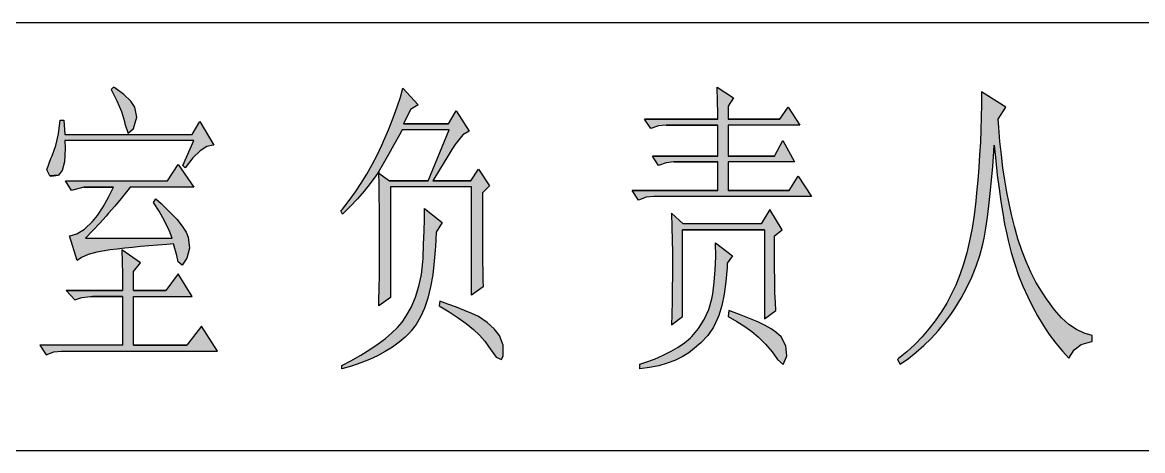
# Model space of a CAD drawing. Extents: x 458975 to 585950, y -118893 to 21149.
# Drawn here: x 501958 to 503371, y -67606 to -67066 of the extents above; entities that cross this region are included whole.
import ezdxf

# ---------------------------------------------------------------- set-up
doc = ezdxf.new("R2010")
doc.units = 0
doc.header["$LTSCALE"] = 1000
doc.header["$MEASUREMENT"] = 0
doc.layers.add('1', color=3, linetype='CONTINUOUS')

msp = doc.modelspace()

# ---------------------------------------------------------------- hatches: boundary and pattern name
at = {"layer": '1'}
h = msp.add_hatch(color=256, dxfattribs=at)
h.paths.add_polyline_path([(502091.5, -67277.5), (502094.5, -67273.7), (502174.4, -67273.7), (502155, -67245.1), (502141.3, -67266.1), (502012.8, -67266.1), (502020.5, -67278.1), (502036.1, -67273.7), (502073.1, -67273.7), (502067.1, -67286.7), (502060.4, -67298.7), (502053, -67309.5), (502046.8, -67317.1), (502036.7, -67326.8), (502027.2, -67332.8), (502017.7, -67335.4), (502027.4, -67366.5), (502032.9, -67362.5), (502041.2, -67359), (502052.4, -67356), (502066.4, -67353.5), (502069.2, -67353.1), (502078.1, -67352), (502087.4, -67350.8), (502097.1, -67349.8), (502107.3, -67348.8), (502118, -67347.8), (502129.1, -67347), (502140.7, -67346.1), (502149.1, -67345.5), (502153, -67360.1), (502155, -67368.1), (502159.8, -67372.4), (502165.7, -67363.5), (502169.3, -67350.7), (502167.3, -67336.8), (502164.7, -67330.5), (502159.8, -67323), (502153, -67314.4), (502144.1, -67305), (502133.4, -67294.5), (502126.7, -67288.7), (502123.7, -67293.1), (502131, -67304.2), (502137.6, -67316.4), (502143.7, -67329.4), (502147.1, -67338.1), (502038.1, -67338.1), (502047.4, -67328.7), (502056, -67319.4), (502064, -67310.4), (502067.2, -67306.7), (502075, -67298), (502083.1, -67288.2)])
h.paths.add_polyline_path([(502098.4, -67380.1), (502107.3, -67369.5), (502083.8, -67353.1), (502084.4, -67367.8), (502084.7, -67383.7), (502084.8, -67400.7), (502084.8, -67404.1), (502013.7, -67404.1), (502024.4, -67416.1), (502033.4, -67413), (502044.5, -67411.6), (502046.8, -67411.6), (502084.8, -67411.6), (502084.8, -67473.2), (501980.6, -67473.2), (501988.4, -67485.2), (501998.1, -67481.6), (502007.9, -67480.6), (502204.6, -67480.6), (502184.1, -67449.1), (502165.7, -67473.2), (502098.4, -67473.2), (502098.4, -67411.6), (502172.4, -67411.6), (502155, -67383.1), (502139.4, -67404.1), (502098.4, -67404.1)])
h.paths.add_polyline_path([(502095.1, -67165.3), (502086.5, -67157.2), (502075, -67148.8), (502073.1, -67147.6), (502070.2, -67150.6), (502077.7, -67164.9), (502083.2, -67178.5), (502087.1, -67191.2), (502087.7, -67194.1), (502091.7, -67206.1), (502098.4, -67200.1), (502102.8, -67185.8), (502100.4, -67173.1)])
h.paths.add_polyline_path([(502012.2, -67225.2), (502011.8, -67215.1), (502174.4, -67215.1), (502160.7, -67246.6), (502163.7, -67249.6), (502173.3, -67236.9), (502182.4, -67227.9), (502191, -67222.6), (502199.6, -67220.9), (502182.1, -67191.1), (502172.4, -67207.6), (502011.8, -67207.6), (502010.8, -67189.6), (502005.9, -67189.6), (502004.1, -67206.6), (502000.6, -67221.5), (501995.9, -67234.2), (501994.2, -67237.6), (501989.4, -67252.2), (501993.1, -67259.7), (502003.8, -67258.8), (502008.8, -67252.7), (502011.7, -67242.1)])
h.paths.add_polyline_path([(502426.9, -67220.7), (502433.8, -67207.8), (502437, -67201.6), (502496.4, -67201.6), (502470.1, -67266.1), (502421.4, -67266.1), (502407.8, -67256.4), (502408.1, -67269.5), (502408.4, -67285.1), (502408.6, -67301.1), (502408.7, -67317.4), (502408.8, -67334), (502408.8, -67336.7), (502408.7, -67353.1), (502408.6, -67369.4), (502408.5, -67385.3), (502408.2, -67401.3), (502407.9, -67416.8), (502407.7, -67423.7), (502422.4, -67413.2), (502422.4, -67273.6), (502524.6, -67273.6), (502524.6, -67410.2), (502539.3, -67399.7), (502539, -67391.2), (502538.8, -67380.3), (502538.6, -67367.2), (502538.5, -67351.7), (502538.4, -67333.8), (502538.3, -67313.6), (502538.3, -67291), (502538.3, -67281.2), (502547.1, -67272.2), (502533.4, -67251.2), (502523.7, -67266.1), (502476, -67266.1), (502485.6, -67250.1), (502493.5, -67236.8), (502500, -67226.4), (502504.8, -67218.8), (502505.2, -67218.2), (502513.7, -67208), (502521.7, -67203.2), (502505.2, -67177.6), (502495.5, -67194.2), (502438.9, -67194.2), (502447.7, -67176.1), (502457.4, -67170.2), (502438, -67149.2), (502434.9, -67160.2), (502430.8, -67172.7), (502425.8, -67186.5), (502419.9, -67201.6), (502413, -67218), (502411.6, -67221.1), (502405.8, -67233.5), (502399.5, -67245.5), (502392.8, -67257.3), (502385.7, -67268.8), (502378.2, -67279.9), (502370.2, -67290.8), (502361.9, -67301.5), (502360, -67303.7), (502362, -67308.1), (502371.8, -67298.4), (502380.9, -67288.8), (502389.3, -67279.1), (502397, -67269.4), (502404.1, -67259.7), (502407, -67255.2), (502413.4, -67244.6), (502420.1, -67232.9)])
h.paths.add_polyline_path([(502477.7, -67367.3), (502479.2, -67348.9), (502479.9, -67330.6), (502487.7, -67318.6), (502465.2, -67300.7), (502465.2, -67314.2), (502464.8, -67329.2), (502464.3, -67345.8), (502463.5, -67363.9), (502463.3, -67368.2), (502461.5, -67384), (502458.4, -67398.8), (502454.1, -67412.6), (502448.5, -67425.6), (502441.9, -67437.1), (502437.1, -67444), (502431.2, -67450.8), (502424.2, -67457.7), (502416.1, -67464.6), (502406.9, -67471.6), (502396.4, -67478.6), (502384.9, -67485.6), (502372.4, -67492.8), (502361.1, -67498.7), (502361.1, -67503.1), (502373.3, -67499.6), (502385, -67495.6), (502396, -67491.3), (502406.3, -67486.5), (502415.9, -67481.3), (502424.9, -67475.5), (502433.3, -67469.4), (502441, -67462.9), (502448.7, -67455.2), (502454.9, -67447), (502460.4, -67437.4), (502465.2, -67426.3), (502469.4, -67413.8), (502472.9, -67399.7), (502475.7, -67384.3)])
h.paths.add_polyline_path([(502553.3, -67452.5), (502544.5, -67444.4), (502533.4, -67437.1), (502525, -67433.4), (502515.7, -67429.5), (502505.6, -67425.4), (502494.6, -67421.3), (502484.7, -67417.6), (502483.8, -67423.7), (502496.4, -67431.1), (502507.9, -67438.5), (502518, -67445.9), (502527, -67453.3), (502534.8, -67460.7), (502541.3, -67468.1), (502546.1, -67474.7), (502555.9, -67488.2), (502562.3, -67491), (502564.6, -67486.7), (502564.6, -67473.1), (502559.7, -67461.1)])
h.paths.add_polyline_path([(502848, -67195.7), (502938.6, -67195.7), (502923.9, -67173.2), (502913.2, -67188.1), (502848, -67188.1), (502848, -67171.7), (502854.8, -67161.2), (502834.4, -67147.7), (502834.9, -67165.5), (502835.3, -67180.9), (502835.3, -67188.1), (502742.8, -67188.1), (502750.6, -67200.1), (502760.3, -67196.7), (502770, -67195.7), (502835.3, -67195.7), (502835.3, -67234.7), (502752.6, -67234.7), (502760.3, -67246.7), (502770, -67243.2), (502779.8, -67242.1), (502835.3, -67242.1), (502835.3, -67278.2), (502727.2, -67278.2), (502735, -67290.2), (502744.7, -67286.7), (502754.5, -67285.6), (502953.2, -67285.6), (502936.6, -67260.2), (502924.9, -67278.2), (502848, -67278.2), (502848, -67242.1), (502931.7, -67242.1), (502917.1, -67215.2), (502906.4, -67234.7), (502848, -67234.7)])
h.paths.add_polyline_path([(502790.5, -67327.6), (502893.8, -67327.6), (502893.8, -67440.1), (502908.3, -67429.6), (502907.8, -67419.4), (502907.2, -67406.7), (502906.9, -67391.9), (502906.6, -67374.6), (502906.4, -67355), (502906.4, -67335.2), (502916.1, -67327.6), (502900.5, -67302.2), (502889.9, -67320.1), (502791.5, -67320.1), (502776.9, -67306.6), (502777.3, -67324.3), (502777.6, -67340.9), (502777.8, -67356.4), (502777.8, -67370.9), (502777.8, -67372.6), (502777.8, -67386.1), (502777.7, -67400.9), (502777.4, -67417.2), (502777.1, -67434.7), (502776.9, -67447.6), (502790.5, -67437.1)])
h.paths.add_polyline_path([(502840, -67423), (502843, -67408.7), (502845.2, -67392.9), (502846.7, -67375.4), (502847, -67369.7), (502853.8, -67360.6), (502832.4, -67344.2), (502832.5, -67361.7), (502831.9, -67378.3), (502830.6, -67393.8), (502828.7, -67408.3), (502827.5, -67414.6), (502823.6, -67428.3), (502818, -67440.7), (502810.9, -67452), (502802.3, -67462.1), (502800.3, -67464.2), (502793.2, -67470), (502785.1, -67475.6), (502776.1, -67480.9), (502766.1, -67485.9), (502755.1, -67490.6), (502743.1, -67495.1), (502737, -67497.2), (502737, -67503.1), (502749.1, -67501.5), (502760.6, -67499.1), (502771.2, -67496), (502781, -67492.3), (502790.1, -67487.9), (502798.4, -67482.8), (502803.2, -67479.1), (502813.6, -67470.4), (502822.4, -67460.9), (502829.5, -67450.6), (502834.9, -67439.5), (502836.3, -67435.6)])
h.paths.add_polyline_path([(502914.9, -67462.8), (502908.3, -67456.7), (502902.4, -67452.5), (502894.8, -67448.3), (502885.7, -67443.9), (502874.9, -67439.3), (502862.6, -67434.5), (502848.9, -67429.6), (502848, -67437.1), (502859.1, -67443.2), (502869.1, -67449.5), (502878.1, -67456), (502885.9, -67462.6), (502886, -67462.6), (502895.3, -67471.9), (502903.5, -67481.6), (502910.3, -67491.1), (502917.4, -67497.6), (502921.8, -67487.8), (502922, -67486.7), (502921, -67473.9)])
h.paths.add_polyline_path([(503190.8, -67216.1), (503189.4, -67198.6), (503188.6, -67188.2), (503198.1, -67173.2), (503167.7, -67153.7), (503167.6, -67169.5), (503167.2, -67185.5), (503166.7, -67201.4), (503166.1, -67217.3), (503165.2, -67233.3), (503164.1, -67249.2), (503162.9, -67265.1), (503161.4, -67281), (503160.3, -67291.7), (503158.2, -67309), (503155.6, -67325.6), (503152.5, -67341.5), (503148.9, -67356.6), (503144.8, -67370.9), (503140.3, -67384.4), (503135.1, -67397.3), (503129.9, -67408.6), (503123.7, -67420.3), (503116.8, -67431.5), (503109.3, -67442.3), (503101.2, -67452.6), (503092.6, -67462.7), (503083.3, -67472.3), (503073.4, -67481.4), (503063, -67490.1), (503061.7, -67491.1), (503064.8, -67497.1), (503075.3, -67489.8), (503085.3, -67482), (503094.8, -67473.5), (503104, -67464.6), (503112.7, -67455.1), (503121, -67445), (503128.9, -67434.3), (503134.1, -67426.7), (503142, -67413.7), (503149.1, -67400.5), (503155.3, -67387.2), (503160.7, -67373.7), (503165.3, -67359.9), (503169.1, -67345.9), (503170.8, -67338.2), (503173, -67325.5), (503175, -67311.9), (503176.9, -67297.3), (503178.6, -67281.8), (503180.2, -67265.2), (503181.6, -67247.7), (503182.9, -67229.1), (503183.4, -67221.1), (503185.4, -67240.5), (503187.4, -67258.7), (503189.6, -67275.8), (503191.8, -67291.8), (503194.3, -67306.7), (503196.7, -67320.4), (503199.3, -67333), (503201.2, -67341.1), (503205.1, -67356.2), (503209.5, -67370.9), (503214.3, -67385.1), (503219.8, -67398.9), (503225.9, -67412.3), (503231.6, -67423.6), (503238.3, -67436.1), (503245.4, -67448.1), (503253, -67459.5), (503261.2, -67470.5), (503269.8, -67480.9), (503277.8, -67489.6), (503284.3, -67479.2), (503293.3, -67472.3), (503304.8, -67468.9), (503307.1, -67468.6), (503307.1, -67461.1), (503297.1, -67458.2), (503287.3, -67453.5), (503277.8, -67447), (503268.5, -67438.6), (503259.4, -67428.4), (503250.6, -67416.3), (503250.5, -67416.1), (503243.1, -67405.2), (503236.2, -67393.5), (503229.8, -67381.1), (503223.8, -67367.8), (503218.4, -67353.9), (503213.5, -67339), (503209, -67323.5), (503208.5, -67321.7), (503205.2, -67308.4), (503202.2, -67294.5), (503199.4, -67280.1), (503196.9, -67265), (503194.6, -67249.4), (503192.6, -67233)])

# ---------------------------------------------------------------- linework, layer by layer
for p, q in [((501175.5, -67066.1), (506575.5, -67066.1)), ((502091.7, -67206.1), (502098.4, -67200.1)), ((502098, -67200.9), (502091.7, -67206.1)), ((502098.4, -67200.1), (502098, -67200.9)), ((502003.8, -67258.8), (501993.1, -67259.7)), ((501993.1, -67259.7), (501994.2, -67260.1)), ((501994.2, -67260.1), (502003.8, -67258.8)), ((501895.5, -67606.1), (506575.5, -67606.1))]:
    msp.add_line(p, q, dxfattribs=at)
for points in [[(502095.1, -67165.3), (502086.5, -67157.2), (502075, -67148.8), (502073.1, -67147.6), (502070.2, -67150.6), (502077.7, -67164.9), (502083.2, -67178.5), (502087.1, -67191.2), (502087.7, -67194.1), (502091.7, -67206.1), (502098.4, -67200.1), (502102.8, -67185.8), (502100.4, -67173.1)], [(502408.8, -67334), (502408.7, -67317.4), (502408.6, -67301.1), (502408.4, -67285.1), (502408.1, -67269.5), (502407.8, -67256.4), (502421.4, -67266.1), (502421.4, -67266.1), (502470.1, -67266.1), (502421.4, -67266.1), (502470.1, -67266.1), (502496.4, -67201.6), (502437, -67201.6), (502433.8, -67207.8), (502426.9, -67220.7), (502420.1, -67232.9), (502413.4, -67244.6), (502407, -67255.2), (502406.8, -67255.6), (502407.7, -67254.1), (502407.8, -67256.4), (502406.8, -67255.6), (502407.7, -67254.1), (502407, -67255.2), (502404.1, -67259.7), (502397, -67269.4), (502389.3, -67279.1), (502380.9, -67288.8), (502371.8, -67298.4), (502362, -67308.1), (502360, -67303.7), (502361.9, -67301.5), (502370.2, -67290.8), (502378.2, -67279.9), (502385.7, -67268.8), (502392.8, -67257.3), (502399.5, -67245.5), (502405.8, -67233.5), (502411.6, -67221.1), (502413, -67218), (502419.9, -67201.6), (502425.8, -67186.5), (502430.8, -67172.7), (502434.9, -67160.2), (502438, -67149.2), (502457.4, -67170.2), (502447.7, -67176.1), (502438.9, -67194.2), (502495.5, -67194.2), (502438.9, -67194.2), (502495.5, -67194.2), (502505.2, -67177.6), (502521.7, -67203.2), (502513.7, -67208), (502505.2, -67218.2), (502504.8, -67218.8), (502500, -67226.4), (502493.5, -67236.8), (502485.6, -67250.1), (502476, -67266.1), (502523.7, -67266.1), (502476, -67266.1), (502523.7, -67266.1), (502533.4, -67251.2), (502547.1, -67272.2), (502538.3, -67281.2), (502538.3, -67291), (502538.3, -67313.6), (502538.4, -67333.8), (502538.5, -67351.7), (502538.6, -67367.2), (502538.8, -67380.3), (502539, -67391.2), (502539.3, -67399.7), (502524.6, -67410.2), (502524.6, -67273.6), (502422.4, -67273.6), (502422.4, -67413.2), (502407.7, -67423.7), (502407.9, -67416.8), (502408.2, -67401.3), (502408.5, -67385.3), (502408.6, -67369.4), (502408.7, -67353.1), (502408.8, -67336.7)], [(502931.7, -67242.1), (502848, -67242.1), (502848, -67278.2), (502924.9, -67278.2), (502848, -67278.2), (502924.9, -67278.2), (502936.6, -67260.2), (502953.2, -67285.6), (502754.5, -67285.6), (502744.7, -67286.7), (502735, -67290.2), (502727.2, -67278.2), (502727.2, -67278.2), (502835.3, -67278.2), (502727.2, -67278.2), (502835.3, -67278.2), (502835.3, -67242.1), (502779.8, -67242.1), (502835.3, -67242.1), (502779.8, -67242.1), (502770, -67243.2), (502760.3, -67246.7), (502752.6, -67234.7), (502752.6, -67234.7), (502835.3, -67234.7), (502752.6, -67234.7), (502835.3, -67234.7), (502835.3, -67195.7), (502770, -67195.7), (502835.3, -67195.7), (502770, -67195.7), (502760.3, -67196.7), (502750.6, -67200.1), (502742.8, -67188.1), (502742.8, -67188.1), (502835.3, -67188.1), (502742.8, -67188.1), (502835.3, -67188.1), (502835.3, -67180.9), (502834.9, -67165.5), (502834.4, -67147.7), (502854.8, -67161.2), (502848, -67171.7), (502848, -67188.1), (502913.2, -67188.1), (502848, -67188.1), (502913.2, -67188.1), (502923.9, -67173.2), (502938.6, -67195.7), (502848, -67195.7), (502848, -67234.7), (502906.4, -67234.7), (502848, -67234.7), (502906.4, -67234.7), (502917.1, -67215.2)], [(503075.3, -67489.8), (503085.3, -67482), (503094.8, -67473.5), (503104, -67464.6), (503112.7, -67455.1), (503121, -67445), (503128.9, -67434.3), (503134.1, -67426.7), (503142, -67413.7), (503149.1, -67400.5), (503155.3, -67387.2), (503160.7, -67373.7), (503165.3, -67359.9), (503169.1, -67345.9), (503170.8, -67338.2), (503173, -67325.5), (503175, -67311.9), (503176.9, -67297.3), (503178.6, -67281.8), (503180.2, -67265.2), (503181.6, -67247.7), (503182.9, -67229.1), (503183.4, -67221.1), (503185.4, -67240.5), (503187.4, -67258.7), (503189.6, -67275.8), (503191.8, -67291.8), (503194.3, -67306.7), (503196.7, -67320.4), (503199.3, -67333), (503201.2, -67341.1), (503205.1, -67356.2), (503209.5, -67370.9), (503214.3, -67385.1), (503219.8, -67398.9), (503225.9, -67412.3), (503231.6, -67423.6), (503238.3, -67436.1), (503245.4, -67448.1), (503253, -67459.5), (503261.2, -67470.5), (503269.8, -67480.9), (503277.8, -67489.6), (503284.3, -67479.2), (503293.3, -67472.3), (503304.8, -67468.9), (503307.1, -67468.6), (503307.1, -67461.1), (503297.1, -67458.2), (503287.3, -67453.5), (503277.8, -67447), (503268.5, -67438.6), (503259.4, -67428.4), (503250.6, -67416.3), (503250.5, -67416.1), (503243.1, -67405.2), (503236.2, -67393.5), (503229.8, -67381.1), (503223.8, -67367.8), (503218.4, -67353.9), (503213.5, -67339), (503209, -67323.5), (503208.5, -67321.7), (503205.2, -67308.4), (503202.2, -67294.5), (503199.4, -67280.1), (503196.9, -67265), (503194.6, -67249.4), (503192.6, -67233), (503190.8, -67216.1), (503189.4, -67198.6), (503188.6, -67188.2), (503198.1, -67173.2), (503167.7, -67153.7), (503167.6, -67169.5), (503167.2, -67185.5), (503166.7, -67201.4), (503166.1, -67217.3), (503165.2, -67233.3), (503164.1, -67249.2), (503162.9, -67265.1), (503161.4, -67281), (503160.3, -67291.7), (503158.2, -67309), (503155.6, -67325.6), (503152.5, -67341.5), (503148.9, -67356.6), (503144.8, -67370.9), (503140.3, -67384.4), (503135.1, -67397.3), (503129.9, -67408.6), (503123.7, -67420.3), (503116.8, -67431.5), (503109.3, -67442.3), (503101.2, -67452.6), (503092.6, -67462.7), (503083.3, -67472.3), (503073.4, -67481.4), (503063, -67490.1), (503061.7, -67491.1), (503064.8, -67497.1)], [(502182.1, -67191.1), (502199.7, -67221.1), (502198.9, -67221.1), (502191, -67222.6), (502182.4, -67227.9), (502173.3, -67236.9), (502163.7, -67249.6), (502160.7, -67246.6), (502174.4, -67215.1), (502011.8, -67215.1), (502012.2, -67225.2), (502011.7, -67242.1), (502008.8, -67252.7), (502003.8, -67258.8), (501993.1, -67259.7), (501989.4, -67252.2), (501994.2, -67237.6), (501995.9, -67234.2), (502000.6, -67221.5), (502004.1, -67206.6), (502005.9, -67189.6), (502010.8, -67189.6), (502011.8, -67207.6), (502172.4, -67207.6)], [(502097.1, -67349.8), (502087.4, -67350.8), (502078.1, -67352), (502069.2, -67353.1), (502066.4, -67353.5), (502052.4, -67356), (502041.2, -67359), (502032.9, -67362.5), (502027.4, -67366.5), (502017.7, -67335.1), (502018.7, -67335.1), (502027.2, -67332.8), (502036.7, -67326.8), (502046.8, -67317.1), (502053, -67309.5), (502060.4, -67298.7), (502067.1, -67286.7), (502073.1, -67273.7), (502036.1, -67273.7), (502073.1, -67273.7), (502036.1, -67273.7), (502020.5, -67278.1), (502012.8, -67266.1), (502141.3, -67266.1), (502155, -67245.1), (502174.4, -67273.7), (502094.5, -67273.7), (502091.5, -67277.5), (502083.1, -67288.2), (502075, -67298), (502067.2, -67306.7), (502064, -67310.4), (502056, -67319.4), (502047.4, -67328.7), (502038.1, -67338.1), (502147.1, -67338.1), (502143.7, -67329.4), (502137.6, -67316.4), (502131, -67304.2), (502123.7, -67293.1), (502126.7, -67288.7), (502133.4, -67294.5), (502144.1, -67305), (502153, -67314.4), (502159.8, -67323), (502164.7, -67330.5), (502167.3, -67336.8), (502169.3, -67350.7), (502165.7, -67363.5), (502159.8, -67372.4), (502155, -67368.1), (502153, -67360.1), (502149.1, -67345.5), (502140.7, -67346.1), (502129.1, -67347), (502118, -67347.8), (502107.3, -67348.8)], [(502465.2, -67426.3), (502460.4, -67437.4), (502454.9, -67447), (502448.7, -67455.2), (502448, -67455.9), (502441, -67462.9), (502433.3, -67469.4), (502424.9, -67475.5), (502415.9, -67481.3), (502406.3, -67486.5), (502396, -67491.3), (502385, -67495.6), (502373.3, -67499.6), (502361.1, -67503.1), (502361.1, -67498.7), (502372.4, -67492.8), (502384.9, -67485.6), (502396.4, -67478.6), (502406.9, -67471.6), (502416.1, -67464.6), (502424.2, -67457.7), (502431.2, -67450.8), (502437.1, -67444), (502441.9, -67437.1), (502448.5, -67425.6), (502454.1, -67412.6), (502458.4, -67398.8), (502461.5, -67384), (502463.3, -67368.2), (502463.5, -67363.9), (502464.3, -67345.8), (502464.8, -67329.2), (502465.2, -67314.2), (502465.2, -67300.7), (502487.7, -67318.6), (502479.9, -67330.6), (502479.2, -67348.9), (502477.7, -67367.3), (502475.7, -67384.3), (502472.9, -67399.7), (502469.4, -67413.8)], [(502906.4, -67355), (502906.4, -67335.2), (502916.1, -67327.6), (502900.5, -67302.2), (502889.9, -67320.1), (502791.5, -67320.1), (502776.9, -67306.6), (502777.3, -67324.3), (502777.6, -67340.9), (502777.8, -67356.4), (502777.8, -67370.9), (502777.8, -67372.6), (502777.8, -67386.1), (502777.7, -67400.9), (502777.4, -67417.2), (502777.1, -67434.7), (502776.9, -67447.6), (502790.5, -67437.1), (502790.5, -67327.6), (502893.8, -67327.6), (502790.5, -67327.6), (502893.8, -67327.6), (502893.8, -67440.1), (502908.3, -67429.6), (502907.8, -67419.4), (502907.2, -67406.7), (502906.9, -67391.9), (502906.6, -67374.6)], [(502840, -67423), (502836.3, -67435.6), (502834.9, -67439.5), (502829.5, -67450.6), (502822.4, -67460.9), (502813.6, -67470.4), (502803.2, -67479.1), (502798.4, -67482.8), (502790.1, -67487.9), (502781, -67492.3), (502771.2, -67496), (502760.6, -67499.1), (502749.1, -67501.5), (502737, -67503.1), (502737, -67497.2), (502743.1, -67495.1), (502755.1, -67490.6), (502766.1, -67485.9), (502776.1, -67480.9), (502785.1, -67475.6), (502793.2, -67470), (502800.3, -67464.2), (502802.3, -67462.1), (502810.9, -67452), (502818, -67440.7), (502823.6, -67428.3), (502827.5, -67414.6), (502828.7, -67408.3), (502830.6, -67393.8), (502831.9, -67378.3), (502832.5, -67361.7), (502832.4, -67344.2), (502853.8, -67360.6), (502847, -67369.7), (502846.7, -67375.4), (502845.2, -67392.9), (502843, -67408.7)], [(502084.8, -67473.2), (501980.6, -67473.2), (501988.4, -67485.2), (501998.1, -67481.6), (502007.9, -67480.6), (502204.6, -67480.6), (502184.1, -67449.1), (502165.7, -67473.2), (502098.4, -67473.2), (502165.7, -67473.2), (502098.4, -67473.2), (502098.4, -67411.6), (502172.4, -67411.6), (502155, -67383.1), (502139.4, -67404.1), (502098.4, -67404.1), (502139.4, -67404.1), (502098.4, -67404.1), (502098.4, -67380.1), (502107.3, -67369.5), (502083.8, -67353.1), (502084.4, -67367.8), (502084.7, -67383.7), (502084.8, -67400.7), (502084.8, -67404.1), (502013.7, -67404.1), (502084.8, -67404.1), (502013.7, -67404.1), (502013.7, -67404.1), (502024.4, -67416.1), (502033.4, -67413), (502044.5, -67411.6), (502046.8, -67411.6), (502084.8, -67411.6), (502046.8, -67411.6), (502084.8, -67411.6)], [(502527, -67453.3), (502534.8, -67460.7), (502541.3, -67468.1), (502546.1, -67474.7), (502555.9, -67488.2), (502562.3, -67491), (502564.6, -67486.7), (502564.6, -67473.1), (502559.7, -67461.1), (502553.3, -67452.5), (502544.5, -67444.4), (502533.4, -67437.1), (502525, -67433.4), (502515.7, -67429.5), (502505.6, -67425.4), (502494.6, -67421.3), (502484.7, -67417.6), (502483.8, -67423.7), (502496.4, -67431.1), (502507.9, -67438.5), (502518, -67445.9)], [(502886, -67462.6), (502895.3, -67471.9), (502903.5, -67481.6), (502910.3, -67491.1), (502917.4, -67497.6), (502921.8, -67487.8), (502922, -67486.7), (502921, -67473.9), (502914.9, -67462.8), (502908.3, -67456.7), (502902.4, -67452.5), (502894.8, -67448.3), (502885.7, -67443.9), (502874.9, -67439.3), (502862.6, -67434.5), (502848.9, -67429.6), (502848, -67437.1), (502859.1, -67443.2), (502869.1, -67449.5), (502878.1, -67456), (502885.9, -67462.6)]]:
    msp.add_lwpolyline(points, close=True, dxfattribs=at)

doc.saveas('drawing.dxf')
